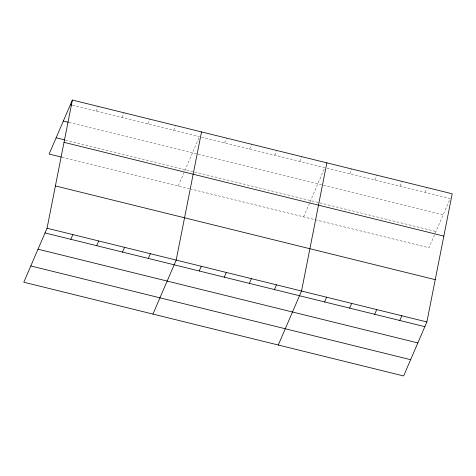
<?xml version="1.0" encoding="UTF-8"?>
<svg xmlns="http://www.w3.org/2000/svg" width="476" height="476" viewBox="0 0 476 476"><rect width="100%" height="100%" fill="white"/><g stroke="black" fill="none" stroke-linecap="round" stroke-linejoin="round"><path stroke-width="0.36" stroke-dasharray="2.38 1.78" d="M96.176 111.14L98.205 106.422M122.005 117.512L124.034 112.794M147.834 123.885L149.863 119.173M173.657 130.263L175.692 125.545M178.262 185.914L199.194 137.314M224.553 142.824L226.588 138.105M249.626 149.006L251.655 144.293M274.694 155.194L276.723 150.475M299.761 161.382L301.79 156.663M303.605 216.848L309.733 202.615M310.025 201.943L324.828 167.57L201.634 137.165M349.896 173.752L351.925 169.04M374.963 179.94L376.998 175.222M400.03 186.128L402.065 181.41M425.098 192.316L427.133 187.598M72.501 105.297L199.486 136.636M326.976 168.099L450.171 198.498L428.947 247.782L191.156 189.097M69.085 122.445L197.498 154.135M198.212 154.313L443.168 214.765M65.456 140.081L193.863 171.771M194.577 171.949L319.206 202.705M319.92 202.883L435.951 231.52M62.041 157.229L190.442 188.918"/><path stroke-width="0.71" d="M47.053 228.218L72.382 100.049L452.2 193.786L426.877 321.954L403.618 375.951L23.8 282.214L47.053 228.218L426.877 321.954M201.521 131.917L176.191 260.092L152.939 314.089M326.857 162.851L301.534 291.02L278.281 345.017M72.382 100.049L49.123 154.045L61.321 157.056M70.853 239.309L72.882 234.597M96.682 245.681L98.71 240.969M122.505 252.06L124.539 247.341M148.333 258.432L150.368 253.714M199.23 270.993L201.259 266.274M224.297 277.181L226.332 272.462M249.364 283.369L251.399 278.65M274.438 289.551L276.467 284.838M324.572 301.927L326.601 297.208M349.64 308.115L351.669 303.396M374.707 314.297L376.736 309.584M399.775 320.485L401.809 315.772M70.347 104.762L71.781 105.119M63.344 121.029L68.365 122.267M56.126 137.784L64.736 139.908M64.022 142.342L443.84 236.078M55.412 185.926L435.231 279.662M45.024 232.937L424.842 326.673M38.02 249.198L417.839 342.934M30.803 265.953L410.627 359.689"/></g></svg>
